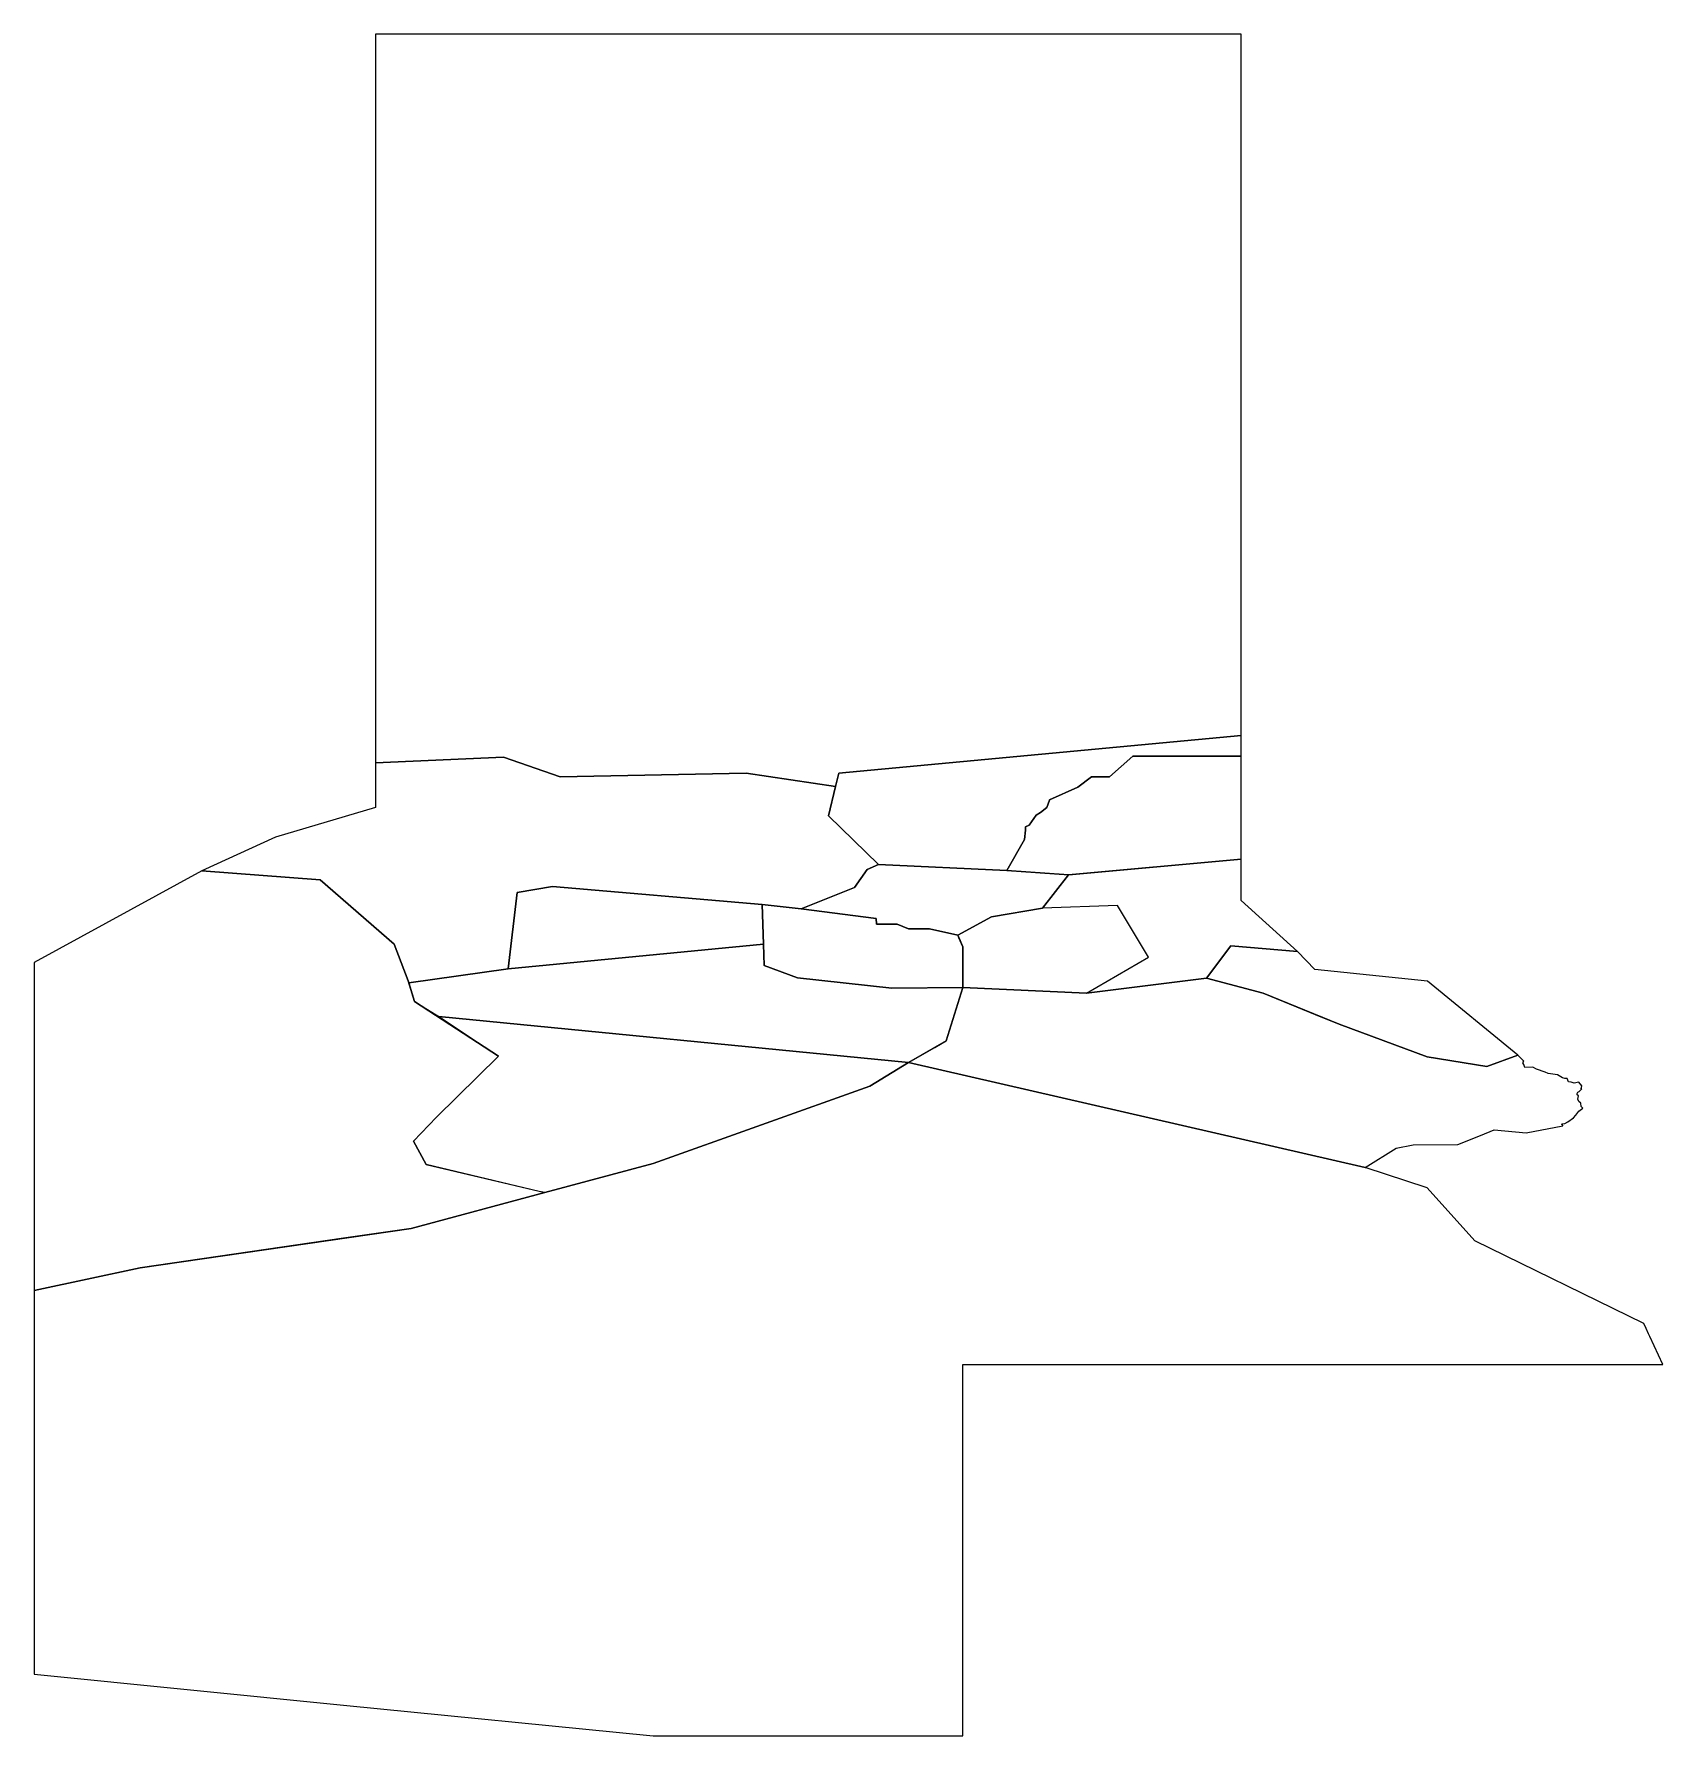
# Model space of a CAD drawing. Header units: inches. Extents: x -180 to -127.4, y 35 to 90.
import ezdxf

# ---------------------------------------------------------------- set-up
doc = ezdxf.new("R2010")
doc.units = ezdxf.units.IN
doc.header["$MEASUREMENT"] = 0

msp = doc.modelspace()

# ---------------------------------------------------------------- linework, layer by layer
for points in [[(-141, 67.333), (-141, 73), (-141, 74), (-141, 75), (-141, 76), (-141, 77), (-141, 78), (-141, 79), (-141, 80), (-141, 81), (-141, 82), (-141, 83), (-141, 84), (-141, 85), (-141, 86), (-141, 87), (-141, 88), (-141, 89), (-141, 90), (-168.973, 90), (-168.973, 73), (-168.973, 66.45), (-164.833, 66.633), (-163, 66), (-157, 66.117), (-154.108, 65.682), (-154, 66.117), (-141, 67.333)], [(-141, 67.333), (-141, 73), (-141, 74), (-141, 75), (-141, 76), (-141, 77), (-141, 78), (-141, 79), (-141, 80), (-141, 81), (-141, 82), (-141, 83), (-141, 84), (-141, 85), (-141, 86), (-141, 87), (-141, 88), (-141, 89), (-141, 90), (-168.973, 90), (-168.973, 73), (-168.973, 66.45), (-164.833, 66.633), (-163, 66), (-157, 66.117), (-154.108, 65.682), (-154, 66.117), (-141, 67.333)], [(-148, 63.967), (-147.975, 64.27), (-147.967, 64.375), (-147.854, 64.435), (-147.631, 64.753), (-147.488, 64.839), (-147.285, 65.005), (-147.195, 65.246), (-147.192, 65.254), (-146.283, 65.667), (-145.842, 66), (-145.257, 66), (-144.5, 66.667), (-141, 66.667), (-141, 67.333), (-154, 66.117), (-154.108, 65.682), (-154.333, 64.733), (-152.717, 63.167), (-148.572, 62.968), (-148, 63.967)], [(-148, 63.967), (-147.975, 64.27), (-147.967, 64.375), (-147.854, 64.435), (-147.631, 64.753), (-147.488, 64.839), (-147.285, 65.005), (-147.195, 65.246), (-147.192, 65.254), (-146.283, 65.667), (-145.842, 66), (-145.257, 66), (-144.5, 66.667), (-141, 66.667), (-141, 67.333), (-154, 66.117), (-154.108, 65.682), (-154.333, 64.733), (-152.717, 63.167), (-148.572, 62.968), (-148, 63.967)], [(-164.833, 66.633), (-168.973, 66.45), (-168.973, 65), (-172.2, 64.05), (-174.582, 62.959), (-170.752, 62.67), (-168.364, 60.587), (-167.914, 59.404), (-167.893, 59.334), (-164.683, 59.787), (-164.389, 62.253), (-163.25, 62.45), (-156.477, 61.869), (-155.216, 61.725), (-153.5, 62.417), (-153.083, 63), (-152.717, 63.167), (-154.333, 64.733), (-154.108, 65.682), (-157, 66.117), (-163, 66), (-164.833, 66.633)], [(-164.833, 66.633), (-168.973, 66.45), (-168.973, 65), (-172.2, 64.05), (-174.582, 62.959), (-170.752, 62.67), (-168.364, 60.587), (-167.914, 59.404), (-167.893, 59.334), (-164.683, 59.787), (-156.437, 60.588), (-156.477, 61.869), (-155.216, 61.725), (-153.5, 62.417), (-153.083, 63), (-152.717, 63.167), (-154.333, 64.733), (-154.108, 65.682), (-157, 66.117), (-163, 66), (-164.833, 66.633)], [(-164.833, 66.633), (-168.973, 66.45), (-168.973, 65), (-172.2, 64.05), (-174.582, 62.959), (-170.752, 62.67), (-168.364, 60.587), (-167.914, 59.404), (-167.893, 59.334), (-164.683, 59.787), (-164.389, 62.253), (-163.25, 62.45), (-156.477, 61.869), (-155.216, 61.725), (-153.5, 62.417), (-153.083, 63), (-152.717, 63.167), (-154.333, 64.733), (-154.108, 65.682), (-157, 66.117), (-163, 66), (-164.833, 66.633)], [(-164.833, 66.633), (-168.973, 66.45), (-168.973, 65), (-172.2, 64.05), (-174.582, 62.959), (-170.752, 62.67), (-168.364, 60.587), (-167.914, 59.404), (-167.893, 59.334), (-164.683, 59.787), (-156.437, 60.588), (-156.477, 61.869), (-155.216, 61.725), (-153.5, 62.417), (-153.083, 63), (-152.717, 63.167), (-154.333, 64.733), (-154.108, 65.682), (-157, 66.117), (-163, 66), (-164.833, 66.633)], [(-141, 63.333), (-141, 66.667), (-144.5, 66.667), (-145.257, 66), (-145.842, 66), (-146.283, 65.667), (-147.192, 65.254), (-147.195, 65.246), (-147.285, 65.005), (-147.488, 64.839), (-147.631, 64.753), (-147.854, 64.435), (-147.967, 64.375), (-147.975, 64.27), (-148, 63.967), (-148.572, 62.968), (-146.567, 62.833), (-141, 63.333)], [(-141, 63.333), (-141, 66.667), (-144.5, 66.667), (-145.257, 66), (-145.842, 66), (-146.283, 65.667), (-147.192, 65.254), (-147.195, 65.246), (-147.285, 65.005), (-147.488, 64.839), (-147.631, 64.753), (-147.854, 64.435), (-147.967, 64.375), (-147.975, 64.27), (-148, 63.967), (-148.572, 62.968), (-146.567, 62.833), (-141, 63.333)], [(-141, 62), (-141, 63.333), (-146.583, 62.833), (-147.417, 61.75), (-149.067, 61.472), (-150.16, 60.876), (-150, 60.5), (-150, 59.183), (-146, 59), (-142.124, 59.484), (-141.333, 60.533), (-139.183, 60.35), (-141, 62)], [(-141, 62), (-141, 63.333), (-146.583, 62.833), (-147.417, 61.75), (-149.067, 61.472), (-150.16, 60.876), (-150, 60.5), (-150, 59.183), (-146, 59), (-142.124, 59.484), (-141.333, 60.533), (-139.183, 60.35), (-141, 62)], [(-176.567, 50.133), (-167.817, 51.4), (-163.504, 52.559), (-163.679, 52.6), (-167.337, 53.465), (-167.744, 54.217), (-167, 55), (-165, 56.967), (-167.713, 58.74), (-167.914, 59.404), (-168.364, 60.587), (-170.752, 62.67), (-174.583, 62.959), (-180, 60), (-180, 49.391), (-176.567, 50.133)], [(-176.567, 50.133), (-167.817, 51.4), (-163.504, 52.559), (-163.679, 52.6), (-167.337, 53.465), (-167.744, 54.217), (-167, 55), (-165, 56.967), (-167.713, 58.74), (-167.914, 59.404), (-168.364, 60.587), (-170.752, 62.67), (-174.583, 62.959), (-180, 60), (-180, 49.391), (-176.567, 50.133)], [(-149.067, 61.472), (-149.067, 61.472), (-147.417, 61.75), (-146.583, 62.833), (-148.572, 62.968), (-152.717, 63.167), (-153.083, 63), (-153.5, 62.417), (-155.216, 61.725), (-152.8, 61.417), (-152.783, 61.233), (-152.117, 61.233), (-151.75, 61.083), (-151.252, 61.083), (-151.074, 61.083), (-150.16, 60.876), (-149.067, 61.472)], [(-149.067, 61.472), (-149.067, 61.472), (-147.417, 61.75), (-146.583, 62.833), (-148.572, 62.968), (-152.717, 63.167), (-153.083, 63), (-153.5, 62.417), (-155.216, 61.725), (-152.8, 61.417), (-152.783, 61.233), (-152.117, 61.233), (-151.75, 61.083), (-151.252, 61.083), (-151.074, 61.083), (-150.16, 60.876), (-149.067, 61.472)], [(-164.683, 59.787), (-156.437, 60.588), (-156.477, 61.869), (-163.25, 62.45), (-164.389, 62.253), (-164.683, 59.787)], [(-164.683, 59.787), (-156.437, 60.588), (-156.477, 61.869), (-163.25, 62.45), (-164.389, 62.253), (-164.683, 59.787)], [(-152.8, 61.417), (-155.216, 61.725), (-156.477, 61.869), (-156.437, 60.588), (-156.417, 59.9), (-155.333, 59.5), (-152.291, 59.162), (-150, 59.183), (-150, 60.5), (-150.123, 60.789), (-150.16, 60.876), (-151.074, 61.083), (-151.252, 61.083), (-151.75, 61.083), (-152.117, 61.233), (-152.783, 61.233), (-152.8, 61.417)], [(-152.8, 61.417), (-155.216, 61.725), (-156.477, 61.869), (-156.437, 60.588), (-156.417, 59.9), (-155.333, 59.5), (-152.291, 59.162), (-150, 59.183), (-150, 60.5), (-150.123, 60.789), (-150.16, 60.876), (-151.074, 61.083), (-151.252, 61.083), (-151.75, 61.083), (-152.117, 61.233), (-152.783, 61.233), (-152.8, 61.417)], [(-144, 60.167), (-145, 61.833), (-147.417, 61.75), (-149.067, 61.472), (-149.067, 61.472), (-150.16, 60.876), (-150.12, 60.79), (-150.117, 60.783), (-150, 60.5), (-150, 59.183), (-146, 59), (-144, 60.167)], [(-144, 60.167), (-145, 61.833), (-147.417, 61.75), (-149.067, 61.472), (-149.067, 61.472), (-150.16, 60.876), (-150.12, 60.79), (-150.117, 60.783), (-150, 60.5), (-150, 59.183), (-146, 59), (-144, 60.167)], [(-155.333, 59.5), (-156.417, 59.9), (-156.437, 60.588), (-164.683, 59.787), (-167.893, 59.334), (-167.713, 58.74), (-165, 56.967), (-167, 55), (-167.744, 54.217), (-167.337, 53.465), (-163.504, 52.559), (-160, 53.5), (-153, 56), (-151.75, 56.762), (-151.75, 56.762), (-151.75, 56.762), (-150.9, 57.251), (-150.531, 57.464), (-150, 59.183), (-152.291, 59.162), (-155.333, 59.5)], [(-155.333, 59.5), (-156.417, 59.9), (-156.437, 60.588), (-164.683, 59.787), (-167.893, 59.334), (-167.713, 58.74), (-166.925, 58.247), (-151.75, 56.762), (-151.75, 56.762), (-151.75, 56.762), (-150.9, 57.251), (-150.531, 57.464), (-150, 59.183), (-152.291, 59.162), (-155.333, 59.5)], [(-155.333, 59.5), (-156.417, 59.9), (-156.437, 60.588), (-164.683, 59.787), (-167.893, 59.334), (-167.713, 58.74), (-165, 56.967), (-167, 55), (-167.744, 54.217), (-167.337, 53.465), (-163.504, 52.559), (-160, 53.5), (-153, 56), (-151.75, 56.762), (-151.75, 56.762), (-151.75, 56.762), (-150.9, 57.251), (-150.531, 57.464), (-150, 59.183), (-152.291, 59.162), (-155.333, 59.5)], [(-155.333, 59.5), (-156.417, 59.9), (-156.437, 60.588), (-164.683, 59.787), (-167.893, 59.334), (-167.713, 58.74), (-166.925, 58.247), (-151.75, 56.762), (-151.75, 56.762), (-151.75, 56.762), (-150.9, 57.251), (-150.531, 57.464), (-150, 59.183), (-152.291, 59.162), (-155.333, 59.5)], [(-132.064, 57), (-134.988, 59.387), (-136.237, 59.525), (-138.624, 59.769), (-139.183, 60.35), (-141.333, 60.533), (-142.124, 59.484), (-140.291, 59.002), (-138.613, 58.318), (-137.833, 58), (-134.999, 56.951), (-133.068, 56.639), (-132.064, 57)], [(-132.064, 57), (-134.988, 59.387), (-136.237, 59.525), (-138.624, 59.769), (-139.183, 60.35), (-141.333, 60.533), (-142.124, 59.484), (-140.291, 59.002), (-138.613, 58.318), (-137.833, 58), (-134.999, 56.951), (-133.068, 56.639), (-132.064, 57)], [(-150, 59.183), (-150.531, 57.464), (-151.75, 56.762), (-137, 53.367), (-136, 54), (-135.45, 54.108), (-134, 54.113), (-133.274, 54.408), (-132.833, 54.583), (-131.8, 54.492), (-130.617, 54.717), (-130.617, 54.725), (-130.625, 54.742), (-130.65, 54.763), (-130.629, 54.779), (-130.55, 54.796), (-130.45, 54.85), (-130.267, 54.975), (-130.188, 55.067), (-130.1, 55.192), (-129.971, 55.283), (-130.025, 55.342), (-130.033, 55.446), (-130.096, 55.504), (-130.125, 55.583), (-130.108, 55.683), (-130.146, 55.717), (-130.15, 55.767), (-130.125, 55.808), (-130.083, 55.825), (-130, 55.908), (-130.017, 55.917), (-130, 56.008), (-130.1, 56.125), (-130.25, 56.096), (-130.342, 56.129), (-130.433, 56.142), (-130.467, 56.242), (-130.55, 56.246), (-130.625, 56.267), (-130.783, 56.362), (-131.083, 56.408), (-131.183, 56.45), (-131.467, 56.55), (-131.583, 56.612), (-131.842, 56.6), (-131.867, 56.704), (-131.9, 56.75), (-131.875, 56.808), (-132.064, 57), (-133.068, 56.639), (-134.999, 56.951), (-137.833, 58), (-140.291, 59.002), (-142.124, 59.484), (-146, 59), (-150, 59.183)], [(-150, 59.183), (-150.531, 57.464), (-151.75, 56.762), (-137, 53.367), (-136, 54), (-135.45, 54.108), (-134, 54.113), (-133.274, 54.408), (-132.833, 54.583), (-131.8, 54.492), (-130.617, 54.717), (-130.617, 54.725), (-130.625, 54.742), (-130.65, 54.763), (-130.629, 54.779), (-130.55, 54.796), (-130.45, 54.85), (-130.267, 54.975), (-130.188, 55.067), (-130.1, 55.192), (-129.971, 55.283), (-130.025, 55.342), (-130.033, 55.446), (-130.096, 55.504), (-130.125, 55.583), (-130.108, 55.683), (-130.146, 55.717), (-130.15, 55.767), (-130.125, 55.808), (-130.083, 55.825), (-130, 55.908), (-130.017, 55.917), (-130, 56.008), (-130.1, 56.125), (-130.25, 56.096), (-130.342, 56.129), (-130.433, 56.142), (-130.467, 56.242), (-130.55, 56.246), (-130.625, 56.267), (-130.783, 56.362), (-131.083, 56.408), (-131.183, 56.45), (-131.467, 56.55), (-131.583, 56.612), (-131.842, 56.6), (-131.867, 56.704), (-131.9, 56.75), (-131.875, 56.808), (-132.064, 57), (-133.068, 56.639), (-134.999, 56.951), (-137.833, 58), (-140.291, 59.002), (-142.124, 59.484), (-146, 59), (-150, 59.183)], [(-160, 53.5), (-153, 56), (-151.75, 56.762), (-166.925, 58.247), (-165, 56.967), (-167, 55), (-167.744, 54.217), (-167.337, 53.465), (-163.504, 52.559), (-160, 53.5)], [(-160, 53.5), (-153, 56), (-151.75, 56.762), (-166.925, 58.247), (-165, 56.967), (-167, 55), (-167.744, 54.217), (-167.337, 53.465), (-163.504, 52.559), (-160, 53.5)], [(-151.75, 56.762), (-153, 56), (-160, 53.5), (-163.504, 52.559), (-167.817, 51.4), (-170, 51.084), (-176.567, 50.133), (-180, 49.391), (-180, 37), (-170, 36), (-160, 35), (-150, 35), (-150, 40), (-150, 47), (-145, 47), (-140, 47), (-135, 47), (-130, 47), (-127.378, 47), (-127.805, 47.909), (-127.845, 48), (-127.925, 48.167), (-128, 48.333), (-133.45, 51), (-135, 52.717), (-137, 53.367), (-137, 53.367), (-151.75, 56.762)], [(-151.75, 56.762), (-153, 56), (-160, 53.5), (-163.504, 52.559), (-167.817, 51.4), (-170, 51.084), (-176.567, 50.133), (-180, 49.391), (-180, 37), (-170, 36), (-160, 35), (-150, 35), (-150, 40), (-150, 47), (-145, 47), (-140, 47), (-135, 47), (-130, 47), (-127.378, 47), (-127.805, 47.909), (-127.845, 48), (-127.925, 48.167), (-128, 48.333), (-133.45, 51), (-135, 52.717), (-137, 53.367), (-137, 53.367), (-151.75, 56.762)], [(-151.75, 56.762), (-153, 56), (-160, 53.5), (-163.504, 52.559), (-167.817, 51.4), (-170, 51.084), (-176.567, 50.133), (-180, 49.391), (-180, 37), (-170, 36), (-160, 35), (-150, 35), (-150, 40), (-150, 47), (-145, 47), (-140, 47), (-135, 47), (-130, 47), (-127.378, 47), (-127.805, 47.909), (-127.845, 48), (-127.925, 48.167), (-128, 48.333), (-133.45, 51), (-135, 52.717), (-137, 53.367), (-137, 53.367), (-151.75, 56.762)], [(-151.75, 56.762), (-153, 56), (-160, 53.5), (-163.504, 52.559), (-167.817, 51.4), (-170, 51.084), (-176.567, 50.133), (-180, 49.391), (-180, 37), (-170, 36), (-160, 35), (-150, 35), (-150, 40), (-150, 47), (-145, 47), (-140, 47), (-135, 47), (-130, 47), (-127.378, 47), (-127.805, 47.909), (-127.845, 48), (-127.925, 48.167), (-128, 48.333), (-133.45, 51), (-135, 52.717), (-137, 53.367), (-137, 53.367), (-151.75, 56.762)]]:
    msp.add_lwpolyline(points)

doc.saveas('drawing.dxf')
